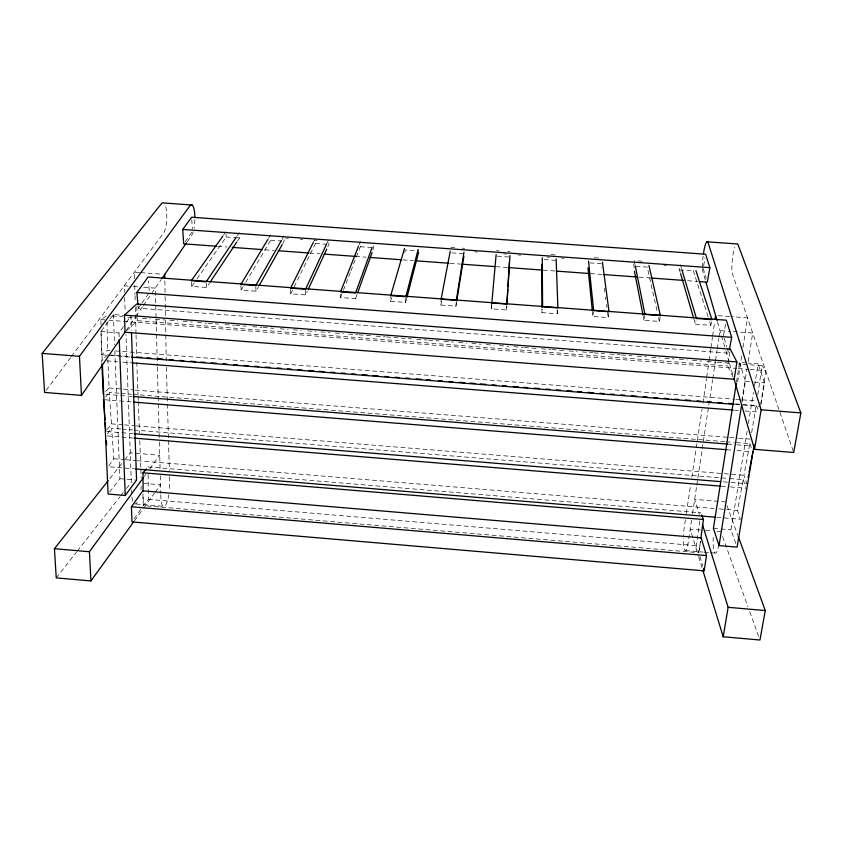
<?xml version="1.0" encoding="UTF-8"?>
<svg xmlns="http://www.w3.org/2000/svg" width="843" height="843" viewBox="0 0 843 843"><rect width="100%" height="100%" fill="white"/><g stroke="black" fill="none" stroke-linecap="round" stroke-linejoin="round"><path stroke-width="0.63" stroke-dasharray="4.21 3.16" d="M340.551 294.144L340.561 297.537L355.546 298.664L355.567 295.271M350.909 270.919L360.33 246.725L360.361 242.805M372.954 250.129L373.86 245.092M406.611 298.654L405.641 302.416L390.583 301.288L390.699 296.757M405.641 302.416L405.778 297.895M456.558 302.352L455.947 306.188L440.836 305.061L441.068 300.361M455.947 306.188L456.158 302.669M491.659 304.144L491.3 308.844L506.485 309.982L506.717 306.114M506.485 309.982L506.885 305.282M491.3 308.844L491.648 304.987M557.623 310.266L557.234 313.786L541.986 312.648L542.355 309.118M608.857 312.911L608.214 317.611L592.892 316.462L593.504 311.762M142.888 494.525L143.247 505.61L698.879 552.723L696.381 545.663L699.827 520.416M700.459 541.217L698.879 552.723L700.596 541.543M703.02 402.891L706.539 378.465M706.719 377.179L708.942 361.752M709.121 360.467L710.786 348.897M710.976 347.611L712.451 337.326M712.641 336.041L714.674 321.91M633.736 263.88L634.431 271.225M757.804 394.682L762.051 365.704L738.415 363.891M685.37 519.783L684.274 527.191A16.228 2.771 -86.3 0 0 683.473 535.294M760.829 403.839L765.729 370.635L762.051 365.704M691.566 520.089L688.31 541.764A16.228 2.771 -86.3 0 1 684.948 550.479A16.228 2.771 -86.3 0 1 683.367 538.024M692.535 513.619L696.613 486.411M696.813 485.104L702.071 450.046M702.261 448.75L712.588 379.94M712.788 378.633L715.317 361.763M715.517 360.456L717.066 350.077M717.267 348.77L718.826 338.391M719.016 337.095L719.996 330.593L730.47 331.383M686.297 513.545L690.438 486.2M691.818 477.085L702.061 409.371M733.094 377.053L727.667 365.967L729.859 351.721M737.646 382.174L741.787 355.156M742.968 347.442L747.499 317.853L730.913 316.62M660.185 316.757L659.416 321.457L644.031 320.298L644.769 315.598M736.529 381.879L739.596 362.427L747.003 362.996M741.882 400.615L746.887 369.434M748.131 361.636L752.725 333.059L731.777 331.478M742.082 402.048L745.402 381.363L739.596 362.427M735.791 543.419L730.955 529.857L747.088 431.289M748.363 423.502L753.463 392.374M754.517 385.894L758.131 363.849L748.247 363.091M751.64 432.68L756.129 405.525L735.128 403.881M760.829 404.83L764.496 382.838L758.131 363.849M680.238 272.458L679.5 269.939L679.858 267.842M703.642 265.84L704.98 258.095M708.067 316.662L693.378 270.94L693.937 267.8M711.503 321.91L710.839 325.314L695.391 324.155L696.012 320.751M731.155 482.491L746.887 483.777L743.958 475.283L749.827 443.65L735.391 442.501M716.729 517.307L740.333 519.267L737.53 510.415L743.231 479.678L728.826 478.508M440.836 305.061L441.553 301.236M723.42 335.704L725.602 324.081M138.052 305.788L138.273 308.211L728.668 353.164L729.132 350.73M390.583 301.288L391.668 297.537M404.661 252.5L405.388 250.002L418.939 250.982M355.546 298.664L357.284 293.807M340.561 297.537L342.911 291.488M343.386 290.277L350.446 272.131M358.949 245.092L360.372 241.498M290.624 289.275L290.751 293.807L305.672 294.924L307.284 291.404M327.811 246.788L328.886 244.438L328.865 241.825M326.631 243.975L328.844 239.212M290.751 293.807L293.617 287.948M294.196 286.778L315.44 243.458L315.408 240.845M313.059 242.879L315.366 238.232M240.908 285.556L241.151 290.087L256.009 291.193L258.569 286.652M282.848 243.458L284.123 241.182L284.049 238.569M282.047 239.338L283.965 235.956M241.151 290.087L243.121 286.757M245.756 282.321L270.729 240.202L270.635 237.589M268.517 238.358L270.54 234.986M191.414 281.857L191.772 286.378L206.567 287.484L209.433 283.185M237.389 241.172L239.538 237.937L239.401 235.323M237.062 235.987L239.264 232.71M126.165 330.456L135.101 317.474M135.849 316.388L142.551 306.641M143.299 305.566L150.749 294.744M151.487 293.659L161.171 279.591M187.251 241.709L191.719 235.218A15.775 4.004 -87.7 0 0 193.163 231.909M134.09 518.856L141.129 508.666M119.158 336.884L119.011 332.943L123.478 326.547M126.45 322.268L130.918 315.862L131.413 330.319M191.772 286.378L196.261 279.939M197.009 278.864L226.198 236.967L226.04 234.354M120.823 428.961L111.655 428.212L113.805 458.761L108.231 466.685L134.458 468.866M138.273 308.211L141.234 304.007M141.982 302.953L149.401 292.426L148.452 280.856M185.144 241.751L192.478 231.351M223.637 234.944L225.892 231.741M134.522 520.7L142.931 509.067M143.689 508.013L154.395 493.218M155.165 492.164L160.518 484.757L144.005 483.376M102.224 360.382L100.949 331.552L113.362 314.523L123.394 315.293M144.279 476.453L145.828 474.335M149.685 469.035L159.727 455.252L130.254 452.817L125.354 459.003M46.175 390.33L70.591 357.632M71.37 356.578L163.51 233.163A15.754 4.373 -87.9 0 0 165.639 206.43M107.398 433.913L111.655 428.212M107.209 429.53L111.466 423.86L109.253 392.448L119.759 393.291M109.664 491.985L119.906 478.719L114.827 351.299M56.249 577.876L76.428 552.186M77.229 551.164L120.012 496.696M120.823 495.673L123.247 492.586M126.471 488.476L131.318 482.312L125.976 334.46M109.864 478.592L122.098 463.123M105.649 396.969L109.253 392.448M148.147 474.714L148.315 499.351L143.247 505.61L143.152 493.798M105.723 391.489L109.074 387.991L107.883 359.866M107.672 354.755L101.729 360.467L101.845 363.048M126.945 330.445L137.251 320.698L727.667 365.967M101.097 331.331L101.497 354.798L107.483 350.266L110.106 350.477M100.981 324.808L100.897 319.602L106.935 315.545M450.952 247.347L454.672 247.61M462.112 248.158L464.598 248.337M496.495 250.645L498.982 250.824M507.707 251.456L510.194 251.636M550.974 254.597L555.98 254.955M594.41 257.737L600.68 258.2M638.003 260.898L644.305 261.362M285.693 238.116L288.317 238.306M300.14 239.159L302.763 239.349M314.576 240.213L317.2 240.403M474.746 251.836L477.38 252.025M503.629 253.933L506.264 254.122M518.076 254.986L520.7 255.176M546.959 257.073L549.583 257.273M561.396 258.127L564.03 258.316M663.81 265.556L666.434 265.745M451.89 252.858L464.261 253.754M497.317 256.156L509.741 257.062M544.178 259.57L555.4 260.382M589.963 262.9L601.228 263.711L601.733 267.568M635.938 266.24L647.245 267.062L657.435 312.595M226.198 236.967L235.903 237.673M237.115 237.758L239.538 237.937M270.729 240.202L281.688 241.003M315.44 243.458L326.441 244.259M360.33 246.725L373.828 247.705M679.5 269.939L693.378 270.94M217.8 246.325L226.988 246.999M265.039 249.781L274.228 250.455M309.666 253.048L320.161 253.817M355.598 256.409L366.094 257.178M402.849 259.865L413.344 260.635M450.088 263.322L460.584 264.091M496.021 266.683L507.834 267.547M543.271 270.139L555.084 271.003M590.511 273.596L602.323 274.46M639.068 277.147L649.574 277.916M687.635 280.698L698.13 281.467M139.464 272.521L134.406 272.141L134.585 278.675M140.728 272.616L162.214 274.217M718.152 315.672L729.638 316.525M128.104 286.093L124.216 285.798L124.448 292.373M133.278 286.472L138.463 286.862M143.637 287.252L155.291 288.137L156.103 318.401M112.193 315.946L122.688 316.747M127.946 317.147L137.135 317.853M142.383 318.254L150.265 318.865M155.512 319.265L164.701 319.961M169.949 320.372L177.831 320.972M183.079 321.373L192.267 322.079M197.525 322.479L206.714 323.185M208.021 323.28L218.527 324.091M225.092 324.587L234.28 325.293M235.597 325.398L246.103 326.199M252.658 326.705L261.857 327.4M263.164 327.505L273.669 328.306M280.234 328.812L288.106 329.413M293.364 329.813L301.236 330.414M307.8 330.92L315.682 331.52M320.93 331.931L330.119 332.627M335.366 333.027L343.249 333.638M348.496 334.039L357.685 334.745M359.002 334.84L370.815 335.746M376.073 336.146L385.262 336.852M386.568 336.958L399.698 337.959M401.015 338.054L411.521 338.865M416.769 339.265L427.275 340.066M428.581 340.172L439.087 340.972M444.335 341.373L453.523 342.079M458.782 342.479L466.653 343.08M471.911 343.491L481.1 344.186M486.348 344.587L494.23 345.198M499.477 345.598L508.666 346.304M513.914 346.705L523.113 347.411M524.42 347.506L536.232 348.412M541.491 348.812L550.679 349.518M551.986 349.613L563.809 350.519M569.057 350.92L576.939 351.531M582.186 351.931L592.692 352.732M593.999 352.838L604.505 353.639M609.752 354.039L620.258 354.84M621.576 354.945L632.071 355.746M637.329 356.146L646.518 356.852M651.765 357.253L659.647 357.864M664.895 358.264L674.084 358.97M679.342 359.371L687.214 359.972M692.461 360.372L701.661 361.078M706.908 361.478L716.097 362.184M717.414 362.279L729.227 363.185M100.897 319.602L107.451 320.098M108.758 320.203L736.877 368.412M738.194 368.517L748.679 369.318M749.985 369.424L765.729 370.635M100.949 331.552L119.011 332.943M745.402 381.363L753.041 381.953M754.316 382.048L764.496 382.838M115.354 350.888L734.58 399.245M735.886 399.34L741.134 399.751M742.451 399.856L756.877 400.983M108.979 354.861L131.297 356.61M101.497 354.798L109.379 355.419M110.686 355.514L130.38 357.063M735.507 404.44L742.072 404.956M743.389 405.061L760.449 406.4M106.987 360.878L117.483 361.7M122.741 362.111L130.612 362.732M734.559 410.172L738.5 410.488M745.064 410.994L759.511 412.132M109.074 387.991L122.193 389.034M123.499 389.139L133.995 389.982M135.312 390.088L728.278 437.369M729.585 437.475L737.456 438.097M738.774 438.202L750.576 439.14M121.076 393.396L131.571 394.229M132.888 394.334L724.885 441.658M726.202 441.764L734.074 442.396M105.839 394.313L132.077 396.41M727.593 444.071L735.465 444.704M736.782 444.809L751.208 445.958M104.785 399.782L132.34 401.995M726.645 449.709L731.893 450.13M737.14 450.552L751.566 451.711M111.466 423.86L123.278 424.819M124.595 424.925L135.091 425.778M136.397 425.884L722.967 473.576M724.274 473.682L743.958 475.283M122.13 429.066L132.614 429.919M133.932 430.025L727.509 478.402M107.103 431.532L133.32 433.671M723.294 481.848L729.848 482.386M107.293 435.926L133.531 438.075M721.229 486.179L729.1 486.822M730.407 486.927L746.15 488.223M725.633 501.943L694.664 499.393L699.342 514.451M113.805 458.761L124.29 459.625M125.596 459.73L136.081 460.605M137.388 460.71L713.947 508.466M719.184 508.898L737.53 510.415M148.094 466.927L700.87 512.839M119.906 478.719L135.28 480.004M713.41 528.392L719.68 528.909M720.934 529.014L730.955 529.857M700.417 530.005L690.206 529.151L698.267 555.432M705.528 530.437L711.913 530.974M717.024 531.396L720.849 531.722M148.315 499.351L696.381 545.663M135.944 504.03L163.416 506.358M685.412 550.584L703.02 552.081M704.274 552.186L709.311 552.618M710.565 552.723L715.602 553.145M756.129 405.525L758.942 411.036M749.827 443.65L751.577 448.318M726.982 505.642L737.794 535.263M722.63 536.643L747.962 606.781M749.743 611.712L758.637 636.317M793.295 451.247L732.641 274.576A16.154 3.077 -83.8 0 1 734.822 247.168M743.231 479.678L745.739 487.001M709.648 321.604L710.839 325.314M698.647 556.675L702.103 567.94M703.188 268.422L706.192 278.401M724.169 338.201L726.792 346.926M727.161 348.18L728.668 353.164M680.396 264.702L681.513 268.453M693.915 319.107L695.391 324.155M705.285 280.002L703.073 272.426A16.133 2.677 -84 0 1 702.567 268.906M717.404 321.71L725.496 349.508M725.865 350.772L729.163 362.153M729.532 363.417L733.579 377.316M699.922 556.348L702.725 566.011M658.562 317.663L659.416 321.457M634.221 260.624L634.99 264.47M643.272 316.42L644.031 320.298M604.389 288.095L604.884 291.952M605.559 297.084L605.885 299.644M606.549 304.776L606.886 307.347M607.55 312.479L608.214 317.611M592.376 311.341L592.892 316.462M206.24 282.963L206.567 287.484M191.772 219.791L192.32 228.78M255.798 286.673L256.009 291.193M113.362 314.523L114.564 344.734M136.777 362.364L138.031 395.019M138.083 396.326L138.231 400.246M138.284 401.553L139.485 432.902M139.79 440.741L140.844 468.171M124.648 297.632L125.164 312.1M131.582 489.815L131.719 493.576M557.107 309.887L557.234 313.786M136.787 306.599L137.124 316.852M137.167 318.138L137.251 320.698M140.886 469.477L141.171 478.044M166.398 367.295L168.452 439.182M168.495 440.489L169.348 470.542M156.134 319.718L157.356 365.767M157.388 367.084L159.348 440.773M159.38 442.09L160.107 469.361M160.275 475.779L160.75 493.524M160.781 494.778L160.844 497.275A15.869 4.141 -84.1 0 0 164.111 506.348A15.869 4.141 -84.1 0 0 168.885 494.704M134.754 285.219L134.985 294.376M135.028 295.682L135.196 302.216M135.333 307.442L136.018 333.596M136.05 334.903L136.555 354.524M169.506 476.748L169.675 484.093A15.869 4.141 -84.1 0 1 169.39 490.921M305.577 290.392L305.672 294.924M164.859 280.94L165.112 295.335M165.133 296.652L165.513 318.886M165.544 320.203L166.24 360.762M107.04 321.973L107.483 350.266M541.965 308.749L541.986 312.648M718.826 544.346A16.249 3.172 -86.4 0 1 714.622 552.513A16.249 3.172 -86.4 0 1 713.357 535.431M702.504 267.357A16.133 2.677 -84 0 1 703.104 256.24M141.224 486.2A15.848 4.51 -84 0 1 140.907 489.667M137.082 502.46A15.848 4.51 -84 0 1 134.627 503.914M132.678 501.142A15.848 4.51 -84 0 1 131.845 496.264M194.859 219.612A15.775 4.004 -87.7 0 1 194.027 228.211"/><path stroke-width="1.26" d="M509.952 255.577L506.98 304.112L491.754 302.974M506.885 303.533L507.749 289.328M507.918 286.746L509.425 262.226M491.764 303.691L496.137 254.565M700.807 538.666L703.441 519.499L701.724 515.062M715.043 319.339L715.602 315.482M704.126 570.848L706.518 555.59L701.176 537.813L142.773 490.837L131.424 506.78L131.972 521.912L704.126 570.848L703.42 568.435M736.898 361.953L734.179 379.266L125.07 332.226L124.448 315.103L136.703 304.038L730.259 349.128L736.898 361.953L124.448 315.103M456.758 301.077L463.861 256.314M736.318 383.175L713.41 528.392L719.037 545.59L737.109 547.118L754.148 444.925M463.977 252.236L456.295 300.319L441.131 299.191L450.236 251.14M719.037 545.59L741.671 404.64M738.247 536.496L765.275 610.543L759.965 640.016L723.21 636.771L728.131 607.318L702.451 524.494M706.866 241.793L736.624 243.912A16.154 3.077 -83.8 0 1 738.12 244.913L800.85 412.912L793.727 452.491L754.527 449.34L761.134 409.793L708.152 242.773A16.133 2.677 -84 0 0 703.41 253.859M216.482 246.23L183.679 243.827L182.741 229.433L191.624 217.231L705.644 254.228L709.859 267.674L707.319 282.142L699.437 281.562M748.089 477.38L748.573 474.83M749.048 472.27L752.883 451.816M729.364 349.518L731.703 337.348L726.329 320.203L148.126 276.999L136.872 292.468L137.946 304.576M406.937 297.4L418.613 252.236M418.16 249.486L405.82 296.757L390.72 295.63L404.461 248.495M357.717 292.595L372.09 252.552M372.121 247.41L355.577 293.006L340.551 291.878L358.486 246.293M308.369 289.054L326.726 249.128M326.631 243.975L305.556 289.265L290.593 288.148L313.059 242.879M259.201 285.514L282.215 244.586M281.404 240.466L255.756 285.545L240.856 284.428L267.842 239.475M210.149 282.099L236.672 242.247M236.325 237.083L206.156 281.836L191.329 280.719L222.879 236.008M192.109 205.018L163.711 202.984A15.754 4.373 -87.9 0 0 161.424 203.69L42.15 353.396L44.605 392.438L81.465 395.388L125.417 331.541M161.835 278.633L186.503 242.795M108.231 480.658L54.416 548.698L56.249 577.876L90.939 580.943L133.752 521.754M90.939 580.943L89.442 551.744L143.51 477.517M81.465 395.388L79.463 356.326L190.002 205.734A15.775 4.004 -87.7 0 1 194.87 217.262M102.393 364.313L108.094 494.03L125.228 495.473L136.566 480.11L131.508 332.943M143.131 491.174L142.994 472.797L146.397 468.887M182.741 229.433L709.859 267.674M232.236 247.378L262.415 249.591M278.169 250.74L308.348 252.953M324.102 254.101L355.598 256.409M370.035 257.463L401.531 259.77M415.968 260.824L448.782 263.227M461.901 264.186L494.715 266.588M509.151 267.642L541.954 270.045M556.391 271.098L589.204 273.501M603.641 274.555L636.444 276.957M650.88 278.011L683.694 280.413M136.872 292.468L731.703 337.348M136.545 357.021L141.803 357.432M147.051 357.843L150.992 358.149M157.546 358.665L162.804 359.076M169.369 359.582L173.3 359.898M179.865 360.404L183.806 360.72M190.37 361.226L195.618 361.636M200.866 362.047L204.807 362.364M211.372 362.869L216.619 363.28M223.184 363.797L227.125 364.113M233.69 364.619L237.621 364.935M244.185 365.44L248.127 365.757M254.691 366.262L258.632 366.579M265.187 367.084L270.445 367.495M277.01 368.012L280.94 368.317M287.505 368.834L291.446 369.139M298.011 369.656L301.942 369.961M308.506 370.477L313.765 370.888M319.012 371.299L324.26 371.71M330.825 372.227L334.766 372.532M341.331 373.049L345.261 373.354M351.826 373.87L355.767 374.176M362.332 374.692L367.58 375.103M372.827 375.514L378.086 375.925M384.64 376.442L388.581 376.747M395.146 377.264L399.087 377.569M405.652 378.086L409.582 378.391M416.147 378.907L421.395 379.318M426.653 379.729L430.583 380.035M438.465 380.657L442.406 380.962M448.961 381.479L452.902 381.784M459.467 382.3L464.714 382.711M469.972 383.122L475.22 383.533M480.468 383.944L485.716 384.355M492.28 384.861L496.221 385.177M502.786 385.683L506.727 385.999M513.282 386.505L518.54 386.916M523.788 387.327L527.729 387.643M534.293 388.149L539.541 388.56M546.106 389.076L550.036 389.382M556.601 389.898L560.542 390.204M567.107 390.72L572.355 391.131M577.603 391.542L581.544 391.858M588.108 392.364L593.356 392.775M599.921 393.291L603.862 393.597M610.427 394.113L614.357 394.419M620.922 394.935L624.863 395.241M631.428 395.757L636.676 396.168M643.241 396.684L647.182 396.99M653.746 397.506L657.677 397.812M664.242 398.328L668.183 398.634M674.748 399.15L678.678 399.456M685.243 399.972L690.501 400.383M697.066 400.899L700.997 401.205M707.562 401.721L711.503 402.027M718.067 402.543L721.998 402.849M728.563 403.365L732.504 403.671M131.687 357.158L734.2 404.345M42.15 353.396L79.463 356.326M761.134 409.793L800.85 412.912M131.929 362.838L733.252 410.067M133.384 396.516L727.593 444.071M133.647 402.1L726.645 449.709M134.638 433.776L720.67 481.638M134.848 438.181L719.922 486.074M135.776 468.971L715.412 517.202M142.994 472.797L703.441 519.499M131.424 506.78L706.518 555.59M54.416 548.698L89.442 551.744M728.131 607.318L765.275 610.543M695.907 270.614L711.935 319.645L696.434 318.485L681.882 269.697M702.872 570.448L723.21 636.771M680.607 273.722L693.547 317.843M706.012 282.531L717.066 320.519M733.947 378.581L754.527 449.34M648.941 265.397L660.375 315.577L644.948 314.418L635.243 265.745M634.431 271.225L643.019 315.134M602.45 262.194L609.025 311.741L593.662 310.593L588.53 261.182M587.982 267.832L592.25 310.066M103.478 399.677L104.953 419.993M105.143 422.533L105.797 431.426M106.355 440.963L106.639 444.819M101.908 364.345L103.215 394.102M119.253 339.497L125.228 495.473M556.117 258.833L557.887 307.916L542.597 306.768L542.249 257.821M164.743 274.407L164.817 278.327M541.712 264.586L541.954 307.453"/></g></svg>
